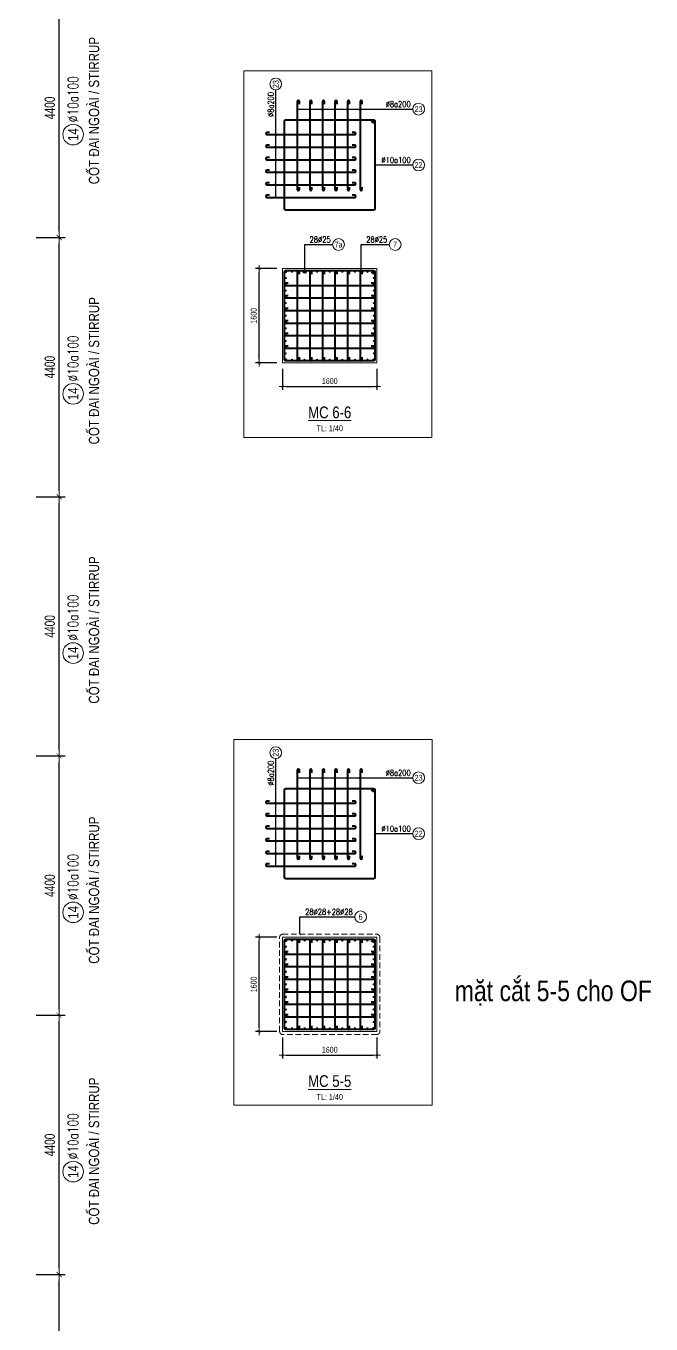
# Model space of a CAD drawing. Header units: millimetres. Extents: x 61878 to 380960, y -19809 to 191918.
# Drawn here: x 176913 to 187520, y 40591 to 62621 of the extents above; entities that cross this region are included whole.
import ezdxf
from ezdxf.enums import TextEntityAlignment as Align

# ---------------------------------------------------------------- set-up
doc = ezdxf.new("R2010")
doc.units = ezdxf.units.MM
doc.linetypes.add('HIDDEN2', pattern=[4.7625, 3.175, -1.5875])
doc.layers.get('0').update_dxf_attribs({"lineweight": 20})
doc.layers.get('Defpoints').update_dxf_attribs({"color": 151, "lineweight": 9})
for name, color, linetype, lineweight in [('NDC_S_CONTINUOUS', 3, 'Continuous', 20), ('NDC_S_DIM', 1, 'Continuous', 15), ('NDC_S_HIDDEN', 8, 'HIDDEN2', 13), ('NDC_S_REBAR', 4, 'Continuous', 35), ('NDC_S_STIRRUP', 4, 'Continuous', 40), ('NDC_S_THIN LINE', 8, 'Continuous', 9), ('NDC_S_VN TEXT', 7, 'Continuous', 20)]:
    doc.layers.add(name, color=color, linetype=linetype, lineweight=lineweight)
doc.styles.add('ARIAL', font='arial.ttf', dxfattribs={"width": 0.8})
doc.styles.add('NDC_DIM', font='', dxfattribs={"width": 0.75})
doc.styles.add('NDC_EN TXT', font='romans.shx', dxfattribs={"width": 0.8})
doc.styles.add('NDC_VIE TXT', font='arial.ttf', dxfattribs={"width": 0.8})
doc.styles.get('NDC_DIM').set_extended_font_data('Dotum')
doc.dimstyles.new('NDC_dim_40', dxfattribs={"dimscale": 40, "dimtxt": 2.5, "dimasz": 1.5, "dimexe": 1.5, "dimexo": 2.5, "dimgap": 1, "dimtad": 1, "dimdec": 0, "dimzin": 0, "dimdsep": 46, "dimtxsty": 'NDC_DIM', "dimblk": 'DIMMARK', "dimcen": 0.09, "dimdle": 1.2, "dimclrd": 1, "dimclre": 1, "dimclrt": 3, "dimadec": 0, "dimazin": 0, "dimtfac": 1, "dimtdec": 0, "dimtix": 1, "dimtofl": 0, "dimtmove": 0, "dimatfit": 3, "dimfxl": 8, "dimfxlon": 1, "dimtolj": 1, "dimtzin": 0, "dimarcsym": 0})
doc.dimstyles.new('NDC_dim_70', dxfattribs={"dimscale": 70, "dimtxt": 2.5, "dimasz": 1.5, "dimexe": 1.5, "dimexo": 2.5, "dimgap": 1, "dimtad": 1, "dimdec": 0, "dimzin": 0, "dimdsep": 46, "dimtxsty": 'NDC_DIM', "dimblk": 'DIMMARK', "dimcen": 0.09, "dimdle": 1.2, "dimclrd": 1, "dimclre": 1, "dimclrt": 3, "dimadec": 0, "dimazin": 0, "dimtfac": 1, "dimtdec": 0, "dimtix": 1, "dimtofl": 0, "dimtmove": 0, "dimatfit": 3, "dimfxl": 8, "dimfxlon": 1, "dimtolj": 1, "dimtzin": 0, "dimarcsym": 0})

# ---------------------------------------------------------------- blocks, each defined once
blk = doc.blocks.new('DIMMARK')
at = {"layer": 'NDC_S_DIM', "color": 1}
blk.add_line((-1.5, 0), (1, 0), dxfattribs=at)
at = {"layer": 'NDC_S_DIM', "color": 2, "const_width": 0.1}
blk.add_lwpolyline([(-0.42, -0.42), (0.42, 0.42)], dxfattribs=at)
blk = doc.blocks.new('*D387')
at = {"layer": 'Defpoints', "color": 0, "ltscale": 70, "transparency": 16777216}
for p in [(176913, 41431), (177476, 41431), (176913, 37031)]:
    blk.add_point(p, dxfattribs=at)
at = {"layer": 'NDC_S_DIM', "color": 1, "lineweight": -2, "ltscale": 70, "transparency": 16777216}
for p, q in [((177088, 41431), (177581, 41431)), ((177476, 37136), (177476, 41326)), ((177088, 37031), (177581, 37031))]:
    blk.add_line(p, q, dxfattribs=at)
at = {"layer": 'NDC_S_DIM', "color": 1, "lineweight": -2, "ltscale": 70, "transparency": 16777216, "xscale": 105, "yscale": 105, "zscale": 105}
for p, rotation in [((177476, 41431), 90), ((177476, 37031), 270)]:
    blk.add_blockref('DIMMARK', p, dxfattribs=dict(at, rotation=rotation))
at = {"layer": 'NDC_S_DIM', "color": 3, "ltscale": 70, "transparency": 16777216, "insert": (177318, 39231), "char_height": 175, "attachment_point": 5, "rotation": 90, "style": 'NDC_DIM'}
blk.add_mtext('\\A1;4400', dxfattribs=at)
blk = doc.blocks.new('*D388')
at = {"layer": 'Defpoints', "color": 0, "ltscale": 70, "transparency": 16777216}
for p in [(176913, 45831), (177476, 45831), (176913, 41431)]:
    blk.add_point(p, dxfattribs=at)
at = {"layer": 'NDC_S_DIM', "color": 1, "lineweight": -2, "ltscale": 70, "transparency": 16777216}
for p, q in [((177088, 45831), (177581, 45831)), ((177476, 41536), (177476, 45726)), ((177088, 41431), (177581, 41431))]:
    blk.add_line(p, q, dxfattribs=at)
at = {"layer": 'NDC_S_DIM', "color": 1, "lineweight": -2, "ltscale": 70, "transparency": 16777216, "xscale": 105, "yscale": 105, "zscale": 105}
for p, rotation in [((177476, 45831), 90), ((177476, 41431), 270)]:
    blk.add_blockref('DIMMARK', p, dxfattribs=dict(at, rotation=rotation))
at = {"layer": 'NDC_S_DIM', "color": 3, "ltscale": 70, "transparency": 16777216, "insert": (177318, 43631), "char_height": 175, "attachment_point": 5, "rotation": 90, "style": 'NDC_DIM'}
blk.add_mtext('\\A1;4400', dxfattribs=at)
blk = doc.blocks.new('*D389')
at = {"layer": 'Defpoints', "color": 0, "ltscale": 70, "transparency": 16777216}
for p in [(176913, 50231), (177476, 50231), (176913, 45831)]:
    blk.add_point(p, dxfattribs=at)
at = {"layer": 'NDC_S_DIM', "color": 1, "lineweight": -2, "ltscale": 70, "transparency": 16777216}
for p, q in [((177088, 50231), (177581, 50231)), ((177476, 45936), (177476, 50126)), ((177088, 45831), (177581, 45831))]:
    blk.add_line(p, q, dxfattribs=at)
at = {"layer": 'NDC_S_DIM', "color": 1, "lineweight": -2, "ltscale": 70, "transparency": 16777216, "xscale": 105, "yscale": 105, "zscale": 105}
for p, rotation in [((177476, 50231), 90), ((177476, 45831), 270)]:
    blk.add_blockref('DIMMARK', p, dxfattribs=dict(at, rotation=rotation))
at = {"layer": 'NDC_S_DIM', "color": 3, "ltscale": 70, "transparency": 16777216, "insert": (177318, 48031), "char_height": 175, "attachment_point": 5, "rotation": 90, "style": 'NDC_DIM'}
blk.add_mtext('\\A1;4400', dxfattribs=at)
blk = doc.blocks.new('*D390')
at = {"layer": 'Defpoints', "color": 0, "ltscale": 70, "transparency": 16777216}
for p in [(176913, 54631), (177476, 54631), (176913, 50231)]:
    blk.add_point(p, dxfattribs=at)
at = {"layer": 'NDC_S_DIM', "color": 1, "lineweight": -2, "ltscale": 70, "transparency": 16777216}
for p, q in [((177088, 54631), (177581, 54631)), ((177476, 50336), (177476, 54526)), ((177088, 50231), (177581, 50231))]:
    blk.add_line(p, q, dxfattribs=at)
at = {"layer": 'NDC_S_DIM', "color": 1, "lineweight": -2, "ltscale": 70, "transparency": 16777216, "xscale": 105, "yscale": 105, "zscale": 105}
for p, rotation in [((177476, 54631), 90), ((177476, 50231), 270)]:
    blk.add_blockref('DIMMARK', p, dxfattribs=dict(at, rotation=rotation))
at = {"layer": 'NDC_S_DIM', "color": 3, "ltscale": 70, "transparency": 16777216, "insert": (177318, 52431), "char_height": 175, "attachment_point": 5, "rotation": 90, "style": 'NDC_DIM'}
blk.add_mtext('\\A1;4400', dxfattribs=at)
blk = doc.blocks.new('*D391')
at = {"layer": 'Defpoints', "color": 0, "ltscale": 70, "transparency": 16777216}
for p in [(176913, 59031), (177476, 59031), (176913, 54631)]:
    blk.add_point(p, dxfattribs=at)
at = {"layer": 'NDC_S_DIM', "color": 1, "lineweight": -2, "ltscale": 70, "transparency": 16777216}
for p, q in [((177088, 59031), (177581, 59031)), ((177476, 54736), (177476, 58926)), ((177088, 54631), (177581, 54631))]:
    blk.add_line(p, q, dxfattribs=at)
at = {"layer": 'NDC_S_DIM', "color": 1, "lineweight": -2, "ltscale": 70, "transparency": 16777216, "xscale": 105, "yscale": 105, "zscale": 105}
for p, rotation in [((177476, 59031), 90), ((177476, 54631), 270)]:
    blk.add_blockref('DIMMARK', p, dxfattribs=dict(at, rotation=rotation))
at = {"layer": 'NDC_S_DIM', "color": 3, "ltscale": 70, "transparency": 16777216, "insert": (177318, 56831), "char_height": 175, "attachment_point": 5, "rotation": 90, "style": 'NDC_DIM'}
blk.add_mtext('\\A1;4400', dxfattribs=at)
blk = doc.blocks.new('*D392')
at = {"layer": 'Defpoints', "color": 0, "ltscale": 70, "transparency": 16777216}
for p in [(176913, 63431), (177476, 63431), (176913, 59031)]:
    blk.add_point(p, dxfattribs=at)
at = {"layer": 'NDC_S_DIM', "color": 1, "lineweight": -2, "ltscale": 70, "transparency": 16777216}
for p, q in [((177088, 63431), (177581, 63431)), ((177476, 59136), (177476, 63326)), ((177088, 59031), (177581, 59031))]:
    blk.add_line(p, q, dxfattribs=at)
at = {"layer": 'NDC_S_DIM', "color": 1, "lineweight": -2, "ltscale": 70, "transparency": 16777216, "xscale": 105, "yscale": 105, "zscale": 105}
for p, rotation in [((177476, 63431), 90), ((177476, 59031), 270)]:
    blk.add_blockref('DIMMARK', p, dxfattribs=dict(at, rotation=rotation))
at = {"layer": 'NDC_S_DIM', "color": 3, "ltscale": 70, "transparency": 16777216, "insert": (177318, 61231), "char_height": 175, "attachment_point": 5, "rotation": 90, "style": 'NDC_DIM'}
blk.add_mtext('\\A1;4400', dxfattribs=at)
blk = doc.blocks.new('*U236')
blk.add_circle((-2.5, 0), 2.5)
at = {"layer": 'NDC_S_VN TEXT', "color": 7, "style": 'ARIAL', "width": 0.8}
blk.add_attdef('SH2', text='', height=2.5, dxfattribs=at).set_placement((-2.5, 0), align=Align.MIDDLE)
at = {"layer": 'NDC_S_VN TEXT', "color": 3, "style": 'NDC_EN TXT', "width": 0.75}
blk.add_attdef('DKKC1', (0.5, -1.25), '', height=2.5, dxfattribs=at)
blk = doc.blocks.new('kata_block_TD')
at = {"color": 6, "linetype": 'ByBlock', "lineweight": -2, "style": 'ARIAL', "width": 0.8}
blk.add_attdef('SECTDET2', text='', height=5, dxfattribs=at).set_placement((0, 7.97), align=Align.CENTER)
at = {"color": 0, "linetype": 'ByBlock', "lineweight": -2, "style": 'ARIAL', "width": 0.8}
blk.add_attdef('SECTDET1', text='', height=5, dxfattribs=at).set_placement((0, 1.47), align=Align.CENTER)
at = {"color": 3, "lineweight": 25, "style": 'ARIAL', "width": 0.8}
blk.add_attdef('SSCALE', text='', height=2.5, dxfattribs=at).set_placement((0, -4), align=Align.CENTER)
blk = doc.blocks.new('*D492')
at = {"layer": 'Defpoints', "color": 0, "ltscale": 70, "transparency": 16777216}
for p in [(181268, 45555), (182868, 45555), (182868, 45155)]:
    blk.add_point(p, dxfattribs=at)
at = {"layer": 'NDC_S_DIM', "color": 1, "lineweight": -2, "ltscale": 70, "transparency": 16777216}
for p, q in [((181268, 45455), (181268, 45095)), ((182868, 45455), (182868, 45095)), ((181328, 45155), (182808, 45155))]:
    blk.add_line(p, q, dxfattribs=at)
at = {"layer": 'NDC_S_DIM', "color": 1, "lineweight": -2, "ltscale": 70, "transparency": 16777216, "xscale": 60, "yscale": 60, "zscale": 60, "rotation": 180}
blk.add_blockref('DIMMARK', (181268, 45155), dxfattribs=at)
at = {"layer": 'NDC_S_DIM', "color": 1, "lineweight": -2, "ltscale": 70, "transparency": 16777216, "xscale": 60, "yscale": 60, "zscale": 60}
blk.add_blockref('DIMMARK', (182868, 45155), dxfattribs=at)
at = {"layer": 'NDC_S_DIM', "color": 3, "ltscale": 70, "transparency": 16777216, "insert": (182068, 45245), "char_height": 100, "attachment_point": 5, "style": 'NDC_DIM'}
blk.add_mtext('\\A1;1600', dxfattribs=at)
blk = doc.blocks.new('*D493')
at = {"layer": 'Defpoints', "color": 0, "ltscale": 70, "transparency": 16777216}
for p in [(180868, 47155), (181268, 47155), (181268, 45555)]:
    blk.add_point(p, dxfattribs=at)
at = {"layer": 'NDC_S_DIM', "color": 1, "lineweight": -2, "ltscale": 70, "transparency": 16777216}
for p, q in [((181168, 47155), (180808, 47155)), ((180868, 45615), (180868, 47095)), ((181168, 45555), (180808, 45555))]:
    blk.add_line(p, q, dxfattribs=at)
at = {"layer": 'NDC_S_DIM', "color": 1, "lineweight": -2, "ltscale": 70, "transparency": 16777216, "xscale": 60, "yscale": 60, "zscale": 60}
for p, rotation in [((180868, 47155), 90), ((180868, 45555), 270)]:
    blk.add_blockref('DIMMARK', p, dxfattribs=dict(at, rotation=rotation))
at = {"layer": 'NDC_S_DIM', "color": 3, "ltscale": 70, "transparency": 16777216, "insert": (180778, 46355), "char_height": 100, "attachment_point": 5, "rotation": 90, "style": 'NDC_DIM'}
blk.add_mtext('\\A1;1600', dxfattribs=at)
blk = doc.blocks.new('kata_block_THEP')
at = {"layer": 'NDC_S_REBAR', "color": 0}
for p, q in [((-0.5, 0), (0.5, 0)), ((-0.35, 0.35), (0.35, -0.35)), ((0.35, 0.35), (-0.35, -0.35)), ((0, 0.5), (0, -0.5))]:
    blk.add_line(p, q, dxfattribs=at)
at = {"layer": 'NDC_S_REBAR', "color": 0, "const_width": 0.0833}
blk.add_lwpolyline([(-0.5, 0, 1), (0.5, 0, 1), (-0.5, 0, 1)], format="xyb", dxfattribs=at)
blk = doc.blocks.new('cham')
at = {"layer": 'NDC_S_REBAR'}
h = blk.add_hatch(color=253, dxfattribs=at)
h.dxf.hatch_style = 1
h.paths.add_polyline_path([(-28, 0, 1), (28, 0, 1)])
at = {"layer": 'NDC_S_REBAR', "color": 253}
blk.add_circle((0, 0), 28, dxfattribs=at)
blk = doc.blocks.new('*U490')
at = {"layer": 'NDC_S_DIM', "xscale": 0.5, "yscale": 0.5, "zscale": 0.5}
blk.add_blockref('cham', (0, 0), dxfattribs=at)
blk = doc.blocks.new('*U491')
at = {"layer": 'NDC_S_DIM', "color": 0, "linetype": 'ByBlock', "lineweight": -2, "transparency": 16777216}
for p in [(0, 0), (213.2, 0), (426.4, 0), (639.6, 0), (852.8, 0), (1066, 0), (1279.2, 0), (1492.4, 0)]:
    blk.add_blockref('*U490', p, dxfattribs=at)
blk = doc.blocks.new('*U484')
at = {"layer": 'NDC_S_DIM', "xscale": 0.5, "yscale": 0.5, "zscale": 0.5}
blk.add_blockref('cham', (0, 0), dxfattribs=at)
blk = doc.blocks.new('*U485')
at = {"layer": 'NDC_S_DIM', "color": 0, "linetype": 'ByBlock', "lineweight": -2, "transparency": 16777216}
for p in [(0, 0), (213.2, 0), (426.4, 0), (639.6, 0), (852.8, 0), (1066, 0), (1279.2, 0), (1492.4, 0)]:
    blk.add_blockref('*U484', p, dxfattribs=at)
blk = doc.blocks.new('*U486')
at = {"layer": 'NDC_S_DIM', "xscale": 0.5, "yscale": 0.5, "zscale": 0.5}
blk.add_blockref('cham', (0, 0), dxfattribs=at)
blk = doc.blocks.new('*U487')
at = {"layer": 'NDC_S_DIM', "color": 0, "linetype": 'ByBlock', "lineweight": -2, "transparency": 16777216}
for p in [(0, 0), (213.2, 0), (426.4, 0), (639.6, 0), (852.8, 0), (1066, 0)]:
    blk.add_blockref('*U486', p, dxfattribs=at)
blk = doc.blocks.new('*U488')
at = {"layer": 'NDC_S_DIM', "xscale": 0.5, "yscale": 0.5, "zscale": 0.5}
blk.add_blockref('cham', (0, 0), dxfattribs=at)
blk = doc.blocks.new('*U489')
at = {"layer": 'NDC_S_DIM', "color": 0, "linetype": 'ByBlock', "lineweight": -2, "transparency": 16777216}
for p in [(0, 0), (213.2, 0), (426.4, 0), (639.6, 0), (852.8, 0), (1066, 0)]:
    blk.add_blockref('*U488', p, dxfattribs=at)
blk = doc.blocks.new('*U11')
blk.add_circle((2.5, 0), 2.5)
at = {"layer": 'NDC_S_VN TEXT', "color": 3, "style": 'NDC_EN TXT', "width": 0.75}
blk.add_attdef('DK2', text='', height=2.5, dxfattribs=at).set_placement((-0.85, 0.85), align=Align.RIGHT)
at = {"layer": 'NDC_S_VN TEXT', "color": 7, "style": 'ARIAL', "width": 0.8}
blk.add_attdef('SH3', text='', height=2.5, dxfattribs=at).set_placement((2.5, 0), align=Align.MIDDLE)
blk = doc.blocks.new('*D494')
at = {"layer": 'Defpoints', "color": 0, "ltscale": 40, "transparency": 16777216}
for p in [(181268, 56903), (182868, 56903), (182868, 56503)]:
    blk.add_point(p, dxfattribs=at)
at = {"layer": 'NDC_S_DIM', "color": 1, "lineweight": -2, "ltscale": 40, "transparency": 16777216}
for p, q in [((181268, 56803), (181268, 56443)), ((182868, 56803), (182868, 56443)), ((181328, 56503), (182808, 56503))]:
    blk.add_line(p, q, dxfattribs=at)
at = {"layer": 'NDC_S_DIM', "color": 1, "lineweight": -2, "ltscale": 40, "transparency": 16777216, "xscale": 60, "yscale": 60, "zscale": 60, "rotation": 180}
blk.add_blockref('DIMMARK', (181268, 56503), dxfattribs=at)
at = {"layer": 'NDC_S_DIM', "color": 1, "lineweight": -2, "ltscale": 40, "transparency": 16777216, "xscale": 60, "yscale": 60, "zscale": 60}
blk.add_blockref('DIMMARK', (182868, 56503), dxfattribs=at)
at = {"layer": 'NDC_S_DIM', "color": 3, "ltscale": 40, "transparency": 16777216, "insert": (182068, 56593), "char_height": 100, "attachment_point": 5, "style": 'NDC_DIM'}
blk.add_mtext('\\A1;1600', dxfattribs=at)
blk = doc.blocks.new('*D495')
at = {"layer": 'Defpoints', "color": 0, "ltscale": 40, "transparency": 16777216}
for p in [(180868, 58503), (181268, 58503), (181268, 56903)]:
    blk.add_point(p, dxfattribs=at)
at = {"layer": 'NDC_S_DIM', "color": 1, "lineweight": -2, "ltscale": 40, "transparency": 16777216}
for p, q in [((181168, 58503), (180808, 58503)), ((180868, 56963), (180868, 58443)), ((181168, 56903), (180808, 56903))]:
    blk.add_line(p, q, dxfattribs=at)
at = {"layer": 'NDC_S_DIM', "color": 1, "lineweight": -2, "ltscale": 40, "transparency": 16777216, "xscale": 60, "yscale": 60, "zscale": 60}
for p, rotation in [((180868, 58503), 90), ((180868, 56903), 270)]:
    blk.add_blockref('DIMMARK', p, dxfattribs=dict(at, rotation=rotation))
at = {"layer": 'NDC_S_DIM', "color": 3, "ltscale": 40, "transparency": 16777216, "insert": (180778, 57703), "char_height": 100, "attachment_point": 5, "rotation": 90, "style": 'NDC_DIM'}
blk.add_mtext('\\A1;1600', dxfattribs=at)
blk = doc.blocks.new('*U499')
at = {"layer": 'NDC_S_DIM', "xscale": 0.4464285714285715, "yscale": 0.4464285714285715, "zscale": 0.4464285714285715}
blk.add_blockref('cham', (0, 0), dxfattribs=at)
blk = doc.blocks.new('*U498')
at = {"layer": 'NDC_S_DIM', "color": 0, "linetype": 'ByBlock', "lineweight": -2, "transparency": 16777216}
blk.add_blockref('*U499', (0, 0), dxfattribs=at)
blk = doc.blocks.new('*U496')
at = {"layer": 'NDC_S_DIM'}
blk.add_blockref('*U498', (0, 0), dxfattribs=at)
blk = doc.blocks.new('*U497')
at = {"layer": 'NDC_S_HIDDEN', "color": 0, "linetype": 'ByBlock', "lineweight": -2, "transparency": 16777216}
for p in [(0, 0), (213.6, 0), (427.2, 0), (640.8, 0), (854.4, 0), (1068, 0), (1281.6, 0), (1495.2, 0)]:
    blk.add_blockref('*U496', p, dxfattribs=at)
blk = doc.blocks.new('*U503')
at = {"layer": 'NDC_S_DIM', "xscale": 0.4464285714285715, "yscale": 0.4464285714285715, "zscale": 0.4464285714285715}
blk.add_blockref('cham', (0, 0), dxfattribs=at)
blk = doc.blocks.new('*U502')
at = {"layer": 'NDC_S_DIM', "color": 0, "linetype": 'ByBlock', "lineweight": -2, "transparency": 16777216}
blk.add_blockref('*U503', (0, 0), dxfattribs=at)
blk = doc.blocks.new('*U500')
at = {"layer": 'NDC_S_DIM'}
blk.add_blockref('*U502', (0, 0), dxfattribs=at)
blk = doc.blocks.new('*U501')
at = {"layer": 'NDC_S_HIDDEN', "color": 0, "linetype": 'ByBlock', "lineweight": -2, "transparency": 16777216}
for p in [(0, 0), (213.6, 0), (427.2, 0), (640.8, 0), (854.4, 0), (1068, 0), (1281.6, 0), (1495.2, 0)]:
    blk.add_blockref('*U500', p, dxfattribs=at)
blk = doc.blocks.new('*U507')
at = {"layer": 'NDC_S_DIM', "xscale": 0.4464285714285715, "yscale": 0.4464285714285715, "zscale": 0.4464285714285715}
blk.add_blockref('cham', (0, 0), dxfattribs=at)
blk = doc.blocks.new('*U506')
at = {"layer": 'NDC_S_DIM', "color": 0, "linetype": 'ByBlock', "lineweight": -2, "transparency": 16777216}
blk.add_blockref('*U507', (0, 0), dxfattribs=at)
blk = doc.blocks.new('*U504')
at = {"layer": 'NDC_S_DIM'}
blk.add_blockref('*U506', (0, 0), dxfattribs=at)
blk = doc.blocks.new('*U505')
at = {"layer": 'NDC_S_HIDDEN', "color": 0, "linetype": 'ByBlock', "lineweight": -2, "transparency": 16777216}
for p in [(0, 0), (213.6, 0), (427.2, 0), (640.8, 0), (854.4, 0), (1068, 0)]:
    blk.add_blockref('*U504', p, dxfattribs=at)
blk = doc.blocks.new('*U511')
at = {"layer": 'NDC_S_DIM', "xscale": 0.4464285714285715, "yscale": 0.4464285714285715, "zscale": 0.4464285714285715}
blk.add_blockref('cham', (0, 0), dxfattribs=at)
blk = doc.blocks.new('*U510')
at = {"layer": 'NDC_S_DIM', "color": 0, "linetype": 'ByBlock', "lineweight": -2, "transparency": 16777216}
blk.add_blockref('*U511', (0, 0), dxfattribs=at)
blk = doc.blocks.new('*U508')
at = {"layer": 'NDC_S_DIM'}
blk.add_blockref('*U510', (0, 0), dxfattribs=at)
blk = doc.blocks.new('*U509')
at = {"layer": 'NDC_S_HIDDEN', "color": 0, "linetype": 'ByBlock', "lineweight": -2, "transparency": 16777216}
for p in [(0, 0), (213.6, 0), (427.2, 0), (640.8, 0), (854.4, 0), (1068, 0)]:
    blk.add_blockref('*U508', p, dxfattribs=at)

msp = doc.modelspace()

# ---------------------------------------------------------------- linework, layer by layer
at = {"layer": 'Defpoints', "ltscale": 40}
for points in [[(180607.7, 61859), (183798.1, 61859), (183798.1, 55633.9), (180607.7, 55633.9)], [(180437.7, 50508.7), (183803.3, 50508.7), (183803.3, 44306.4), (180437.7, 44306.4)]]:
    msp.add_lwpolyline(points, close=True, dxfattribs=at)
at = {"layer": 'NDC_S_CONTINUOUS', "ltscale": 40}
msp.add_lwpolyline([(181267.8, 56903.3), (182867.8, 56903.3), (182867.8, 58503.3), (181267.8, 58503.3), (181267.8, 56903.3)], dxfattribs=at)
at = {"layer": 'NDC_S_CONTINUOUS', "ltscale": 70}
msp.add_lwpolyline([(181267.8, 45555), (182867.8, 45555), (182867.8, 47155), (181267.8, 47155), (181267.8, 45555)], dxfattribs=at)
at = {"layer": 'NDC_S_HIDDEN', "ltscale": 30}
msp.add_lwpolyline([(181217.8, 45555), (181217.8, 47155, -0.4142136), (181267.8, 47205), (182867.8, 47205, -0.4142136), (182917.8, 47155), (182917.8, 45555, -0.4142136), (182867.8, 45505), (181267.8, 45505, -0.4142136), (181217.8, 45555)], format="xyb", dxfattribs=at)
at = {"layer": 'NDC_S_STIRRUP', "ltscale": 70}
for points in [[(181552.9, 61295.4), (181552.9, 61337.4, 1), (181516.9, 61337.4), (181516.9, 59845.4, 1), (181552.9, 59845.4), (181552.9, 59887.4)], [(181766.1, 61295.4), (181766.1, 61337.4, 1), (181730.1, 61337.4), (181730.1, 59845.4, 1), (181766.1, 59845.4), (181766.1, 59887.4)], [(181979.2, 61295.4), (181979.2, 61337.4, 1), (181943.2, 61337.4), (181943.2, 59845.4, 1), (181979.2, 59845.4), (181979.2, 59887.4)], [(182192.4, 61295.4), (182192.4, 61337.4, 1), (182156.4, 61337.4), (182156.4, 59845.4, 1), (182192.4, 59845.4), (182192.4, 59887.4)], [(182405.5, 61295.4), (182405.5, 61337.4, 1), (182369.5, 61337.4), (182369.5, 59845.4, 1), (182405.5, 59845.4), (182405.5, 59887.4)], [(182618.6, 61295.4), (182618.6, 61337.4, 1), (182582.6, 61337.4), (182582.6, 59845.4, 1), (182618.6, 59845.4), (182618.6, 59887.4)], [(182773.8, 60986.3), (182813.8, 61026.3, -0.4142136), (182832.8, 61007.3), (182832.8, 59515.3, -0.4142136), (182813.8, 59496.3), (181321.8, 59496.3, -0.4142136), (181302.8, 59515.3), (181302.8, 61007.3, -0.4142136), (181321.8, 61026.3), (182813.8, 61026.3, -0.4142136), (182832.8, 61007.3), (182792.8, 60967.3)], [(181043, 60812.2), (181001, 60812.2, 1), (181001, 60776.2), (182493, 60776.2, 1), (182493, 60812.2), (182451, 60812.2)], [(181043, 60599), (181001, 60599, 1), (181001, 60563), (182493, 60563, 1), (182493, 60599), (182451, 60599)], [(181043, 60385.9), (181001, 60385.9, 1), (181001, 60349.9), (182493, 60349.9, 1), (182493, 60385.9), (182451, 60385.9)], [(181043, 60172.8), (181001, 60172.8, 1), (181001, 60136.8), (182493, 60136.8, 1), (182493, 60172.8), (182451, 60172.8)], [(181043, 59959.7), (181001, 59959.7, 1), (181001, 59923.7), (182493, 59923.7, 1), (182493, 59959.7), (182451, 59959.7)], [(181043, 59746.5), (181001, 59746.5, 1), (181001, 59710.5), (182493, 59710.5, 1), (182493, 59746.5), (182451, 59746.5)], [(181552.9, 58407.3), (181552.9, 58449.3, 1), (181516.9, 58449.3), (181516.9, 56957.3, 1), (181552.9, 56957.3), (181552.9, 56999.3)], [(181766.1, 58407.3), (181766.1, 58449.3, 1), (181730.1, 58449.3), (181730.1, 56957.3, 1), (181766.1, 56957.3), (181766.1, 56999.3)], [(181979.2, 58407.3), (181979.2, 58449.3, 1), (181943.2, 58449.3), (181943.2, 56957.3, 1), (181979.2, 56957.3), (181979.2, 56999.3)], [(182192.4, 58407.3), (182192.4, 58449.3, 1), (182156.4, 58449.3), (182156.4, 56957.3, 1), (182192.4, 56957.3), (182192.4, 56999.3)], [(182405.5, 58407.3), (182405.5, 58449.3, 1), (182369.5, 58449.3), (182369.5, 56957.3, 1), (182405.5, 56957.3), (182405.5, 56999.3)], [(182618.6, 58407.3), (182618.6, 58449.3, 1), (182582.6, 58449.3), (182582.6, 56957.3, 1), (182618.6, 56957.3), (182618.6, 56999.3)], [(181363.8, 58254.2), (181321.8, 58254.2, 1), (181321.8, 58218.2), (182813.8, 58218.2, 1), (182813.8, 58254.2), (182771.8, 58254.2)], [(181363.8, 58041.1), (181321.8, 58041.1, 1), (181321.8, 58005.1), (182813.8, 58005.1, 1), (182813.8, 58041.1), (182771.8, 58041.1)], [(181363.8, 57827.9), (181321.8, 57827.9, 1), (181321.8, 57791.9), (182813.8, 57791.9, 1), (182813.8, 57827.9), (182771.8, 57827.9)], [(181363.8, 57614.8), (181321.8, 57614.8, 1), (181321.8, 57578.8), (182813.8, 57578.8, 1), (182813.8, 57614.8), (182771.8, 57614.8)], [(181363.8, 57401.7), (181321.8, 57401.7, 1), (181321.8, 57365.7), (182813.8, 57365.7, 1), (182813.8, 57401.7), (182771.8, 57401.7)], [(181363.8, 57188.5), (181321.8, 57188.5, 1), (181321.8, 57152.5), (182813.8, 57152.5, 1), (182813.8, 57188.5), (182771.8, 57188.5)], [(181552.9, 49947.1), (181552.9, 49989.1, 1), (181516.9, 49989.1), (181516.9, 48497.1, 1), (181552.9, 48497.1), (181552.9, 48539.1)], [(181766.1, 49947.1), (181766.1, 49989.1, 1), (181730.1, 49989.1), (181730.1, 48497.1, 1), (181766.1, 48497.1), (181766.1, 48539.1)], [(181979.2, 49947.1), (181979.2, 49989.1, 1), (181943.2, 49989.1), (181943.2, 48497.1, 1), (181979.2, 48497.1), (181979.2, 48539.1)], [(182192.4, 49947.1), (182192.4, 49989.1, 1), (182156.4, 49989.1), (182156.4, 48497.1, 1), (182192.4, 48497.1), (182192.4, 48539.1)], [(182405.5, 49947.1), (182405.5, 49989.1, 1), (182369.5, 49989.1), (182369.5, 48497.1, 1), (182405.5, 48497.1), (182405.5, 48539.1)], [(182618.6, 49947.1), (182618.6, 49989.1, 1), (182582.6, 49989.1), (182582.6, 48497.1, 1), (182618.6, 48497.1), (182618.6, 48539.1)], [(182773.8, 49638), (182813.8, 49678, -0.4142136), (182832.8, 49659), (182832.8, 48167, -0.4142136), (182813.8, 48148), (181321.8, 48148, -0.4142136), (181302.8, 48167), (181302.8, 49659, -0.4142136), (181321.8, 49678), (182813.8, 49678, -0.4142136), (182832.8, 49659), (182792.8, 49619)], [(181043, 49463.8), (181001, 49463.8, 1), (181001, 49427.8), (182493, 49427.8, 1), (182493, 49463.8), (182451, 49463.8)], [(181043, 49250.7), (181001, 49250.7, 1), (181001, 49214.7), (182493, 49214.7, 1), (182493, 49250.7), (182451, 49250.7)], [(181043, 49037.6), (181001, 49037.6, 1), (181001, 49001.6), (182493, 49001.6, 1), (182493, 49037.6), (182451, 49037.6)], [(181043, 48824.4), (181001, 48824.4, 1), (181001, 48788.4), (182493, 48788.4, 1), (182493, 48824.4), (182451, 48824.4)], [(181043, 48611.3), (181001, 48611.3, 1), (181001, 48575.3), (182493, 48575.3, 1), (182493, 48611.3), (182451, 48611.3)], [(181043, 48398.1), (181001, 48398.1, 1), (181001, 48362.1), (182493, 48362.1, 1), (182493, 48398.1), (182451, 48398.1)], [(182773.8, 47080), (182813.8, 47120, -0.4142136), (182832.8, 47101), (182832.8, 45609, -0.4142136), (182813.8, 45590), (181321.8, 45590, -0.4142136), (181302.8, 45609), (181302.8, 47101, -0.4142136), (181321.8, 47120), (182813.8, 47120, -0.4142136), (182832.8, 47101), (182792.8, 47061)], [(181552.9, 47059), (181552.9, 47101, 1), (181516.9, 47101), (181516.9, 45609, 1), (181552.9, 45609), (181552.9, 45651)], [(181766.1, 47059), (181766.1, 47101, 1), (181730.1, 47101), (181730.1, 45609, 1), (181766.1, 45609), (181766.1, 45651)], [(181979.2, 47059), (181979.2, 47101, 1), (181943.2, 47101), (181943.2, 45609, 1), (181979.2, 45609), (181979.2, 45651)], [(182192.4, 47059), (182192.4, 47101, 1), (182156.4, 47101), (182156.4, 45609, 1), (182192.4, 45609), (182192.4, 45651)], [(182405.5, 47059), (182405.5, 47101, 1), (182369.5, 47101), (182369.5, 45609, 1), (182405.5, 45609), (182405.5, 45651)], [(182618.6, 47059), (182618.6, 47101, 1), (182582.6, 47101), (182582.6, 45609, 1), (182618.6, 45609), (182618.6, 45651)], [(181363.8, 46905.9), (181321.8, 46905.9, 1), (181321.8, 46869.9), (182813.8, 46869.9, 1), (182813.8, 46905.9), (182771.8, 46905.9)], [(181363.8, 46692.7), (181321.8, 46692.7, 1), (181321.8, 46656.7), (182813.8, 46656.7, 1), (182813.8, 46692.7), (182771.8, 46692.7)], [(181363.8, 46479.6), (181321.8, 46479.6, 1), (181321.8, 46443.6), (182813.8, 46443.6, 1), (182813.8, 46479.6), (182771.8, 46479.6)], [(181363.8, 46266.4), (181321.8, 46266.4, 1), (181321.8, 46230.4), (182813.8, 46230.4, 1), (182813.8, 46266.4), (182771.8, 46266.4)], [(181363.8, 46053.4), (181321.8, 46053.4, 1), (181321.8, 46017.4), (182813.8, 46017.4, 1), (182813.8, 46053.4), (182771.8, 46053.4)], [(181363.8, 45840.2), (181321.8, 45840.2, 1), (181321.8, 45804.2), (182813.8, 45804.2, 1), (182813.8, 45840.2), (182771.8, 45840.2)]]:
    msp.add_lwpolyline(points, format="xyb", dxfattribs=at)
at = {"layer": 'NDC_S_STIRRUP', "ltscale": 40}
msp.add_lwpolyline([(182775.3, 58428.3), (182815.3, 58468.3, -0.4142136), (182832.8, 58450.8), (182832.8, 56955.8, -0.4142136), (182815.3, 56938.3), (181320.3, 56938.3, -0.4142136), (181302.8, 56955.8), (181302.8, 58450.8, -0.4142136), (181320.3, 58468.3), (182815.3, 58468.3, -0.4142136), (182832.8, 58450.8), (182792.8, 58410.8)], format="xyb", dxfattribs=at)

# ---------------------------------------------------------------- block references
at = {"layer": 'NDC_S_DIM'}
for name, p in [('*U491', (181321.8, 47101)), ('*U485', (181321.8, 45609))]:
    msp.add_blockref(name, p, dxfattribs=at)
at = {"layer": 'NDC_S_DIM', "rotation": 90}
for name, p in [('*U487', (181321.8, 45822.2)), ('*U489', (182813.8, 45822.2))]:
    msp.add_blockref(name, p, dxfattribs=at)
at = {"layer": 'NDC_S_HIDDEN'}
for name, p in [('*U497', (181320.3, 58450.8)), ('*U501', (181320.3, 56955.8))]:
    msp.add_blockref(name, p, dxfattribs=at)
at = {"layer": 'NDC_S_HIDDEN', "rotation": 90}
for name, p in [('*U505', (181320.3, 57169.4)), ('*U509', (182815.3, 57169.4))]:
    msp.add_blockref(name, p, dxfattribs=at)
at = {"layer": 'NDC_S_REBAR', "ltscale": 40, "xscale": 25, "yscale": 25, "zscale": 25}
for p in [(181320.3, 58450.8), (181427.1, 58450.8), (181533.9, 58450.8), (181640.6, 58450.8), (181747.4, 58450.8), (181854.2, 58450.8), (181961, 58450.8), (182067.8, 58450.8), (182174.6, 58450.8), (182281.4, 58450.8), (182388.1, 58450.8), (182494.9, 58450.8), (182601.7, 58450.8), (182708.5, 58450.8), (182815.3, 58450.8), (181320.3, 58344.1), (181320.3, 58237.3), (182815.3, 58344.1), (182815.3, 58237.3), (181320.3, 58130.5), (181320.3, 58023.7), (182815.3, 58130.5), (182815.3, 58023.7), (181320.3, 57916.9), (181320.3, 57810.1), (182815.3, 57916.9), (182815.3, 57810.1), (181320.3, 57703.3), (181320.3, 57596.6), (181320.3, 57489.8), (182815.3, 57703.3), (182815.3, 57596.6), (182815.3, 57489.8), (181320.3, 57383), (181320.3, 57276.2), (182815.3, 57383), (182815.3, 57276.2), (181320.3, 57169.4), (181320.3, 57062.6), (182815.3, 57169.4), (182815.3, 57062.6), (181320.3, 56955.8), (181427.1, 56955.8), (181533.9, 56955.8), (181640.6, 56955.8), (181747.4, 56955.8), (181854.2, 56955.8), (181961, 56955.8), (182067.8, 56955.8), (182174.6, 56955.8), (182281.4, 56955.8), (182388.1, 56955.8), (182494.9, 56955.8), (182601.7, 56955.8), (182708.5, 56955.8), (182815.3, 56955.8)]:
    msp.add_blockref('kata_block_THEP', p, dxfattribs=at)
at = {"layer": 'NDC_S_REBAR', "ltscale": 70, "xscale": 28, "yscale": 28, "zscale": 28}
for p in [(181321.8, 47101), (181321.8, 46994.4), (181428.4, 47101), (181534.9, 47101), (181641.5, 47101), (181748.1, 47101), (181854.6, 47101), (181961.2, 47101), (182067.8, 47101), (182174.4, 47101), (182280.9, 47101), (182387.5, 47101), (182494.1, 47101), (182600.6, 47101), (182707.2, 47101), (182813.8, 47101), (182813.8, 46994.4), (181321.8, 46887.9), (181321.8, 46781.3), (182813.8, 46887.9), (182813.8, 46781.3), (181321.8, 46674.7), (181321.8, 46568.2), (182813.8, 46674.7), (182813.8, 46568.2), (181321.8, 46461.6), (181321.8, 46355), (181321.8, 46248.4), (182813.8, 46461.6), (182813.8, 46355), (182813.8, 46248.4), (181321.8, 46141.9), (181321.8, 46035.3), (182813.8, 46141.9), (182813.8, 46035.3), (181321.8, 45928.7), (181321.8, 45822.2), (182813.8, 45928.7), (182813.8, 45822.2), (181321.8, 45715.6), (181321.8, 45609), (181428.4, 45609), (181534.9, 45609), (181641.5, 45609), (181748.1, 45609), (181854.6, 45609), (181961.2, 45609), (182067.8, 45609), (182174.4, 45609), (182280.9, 45609), (182387.5, 45609), (182494.1, 45609), (182600.6, 45609), (182707.2, 45609), (182813.8, 45715.6), (182813.8, 45609)]:
    msp.add_blockref('kata_block_THEP', p, dxfattribs=at)
at = {"layer": 'NDC_S_THIN LINE', "rotation": 90}
for name, p, xscale, yscale, zscale, values in [('*U236', (177713.7, 60952.4), 70, 70, 70, {'SH2': '14', 'DKKC1': '%%c10a100'}), ('*U11', (181152, 61534.3), 40, 40, 40, {'SH3': '23', 'DK2': '%%c8a200'}), ('*U236', (177713.7, 56552.4), 70, 70, 70, {'SH2': '14', 'DKKC1': '%%c10a100'}), ('*U236', (177713.7, 52152.4), 70, 70, 70, {'SH2': '14', 'DKKC1': '%%c10a100'}), ('*U11', (181152, 50185.9), 40, 40, 40, {'SH3': '23', 'DK2': '%%c8a200'}), ('*U236', (177713.7, 47752.4), 70, 70, 70, {'SH2': '14', 'DKKC1': '%%c10a100'}), ('*U236', (177713.7, 43352.4), 70, 70, 70, {'SH2': '14', 'DKKC1': '%%c10a100'})]:
    msp.add_blockref(name, p, dxfattribs=dict(at, xscale=xscale, yscale=yscale, zscale=zscale)).add_auto_attribs(values)
at = {"layer": 'NDC_S_THIN LINE', "xscale": 40, "yscale": 40, "zscale": 40}
for p, values in [((183475.9, 61209), {'SH3': '23', 'DK2': '%%c8a200'}), ((183475.9, 60261.3), {'SH3': '22', 'DK2': '%%c10a100'}), ((182117.3, 58910.8), {'SH3': '7a', 'DK2': '28%%c25'}), ((183077.8, 58911.1), {'SH3': '7', 'DK2': '28%%c25'}), ((183475.9, 49860.7), {'SH3': '23', 'DK2': '%%c8a200'}), ((183475.9, 48913), {'SH3': '22', 'DK2': '%%c10a100'}), ((182491.9, 47501.4), {'SH3': '6', 'DK2': '28%%c28+28%%c28'})]:
    msp.add_blockref('*U11', p, dxfattribs=at).add_auto_attribs(values)
at = {"layer": 'NDC_S_VN TEXT', "ltscale": 70}
ref = msp.add_blockref('kata_block_TD', (182067.8, 55903.3), dxfattribs=dict(at, xscale=40, yscale=40, zscale=40))
ref.add_attrib('SECTDET1', '%%uMC 6-6', dxfattribs={"layer": '0', "color": 0, "linetype": 'ByBlock', "lineweight": -2, "height": 200, "style": 'ARIAL', "width": 0.8}).set_placement((182067.8, 55962.2), align=Align.CENTER)
ref.add_attrib('SSCALE', 'TL: 1/40', dxfattribs={"layer": '0', "color": 3, "lineweight": 25, "height": 100, "style": 'ARIAL', "width": 0.8}).set_placement((182067.8, 55743.4), align=Align.CENTER)
ref = msp.add_blockref('kata_block_TD', (182067.8, 44555), dxfattribs=dict(at, xscale=40, yscale=40, zscale=40))
ref.add_attrib('SECTDET1', '%%uMC 5-5', dxfattribs={"layer": '0', "color": 0, "linetype": 'ByBlock', "lineweight": -2, "height": 200, "style": 'ARIAL', "width": 0.8}).set_placement((182067.8, 44613.8), align=Align.CENTER)
ref.add_attrib('SSCALE', 'TL: 1/40', dxfattribs={"layer": '0', "color": 3, "lineweight": 25, "height": 100, "style": 'ARIAL', "width": 0.8}).set_placement((182067.8, 44395.1), align=Align.CENTER)

# ---------------------------------------------------------------- texts
at = {"layer": 'NDC_S_VN TEXT', "style": 'NDC_VIE TXT', "width": 0.8}
for p in [(178067.8, 59934.5), (178067.8, 55519.4), (178067.8, 51119.4), (178067.8, 46704.4), (178067.8, 42274.3)]:
    msp.add_text('CỐT ĐAI NGOÀI / STIRRUP', height=175, rotation=90, dxfattribs=at).set_placement(p, align=Align.MIDDLE_LEFT)
msp.add_text('mặt cắt 5-5 cho OF', height=350, dxfattribs=at).set_placement((184188.2, 46245.1), align=Align.MIDDLE_LEFT)

# ---------------------------------------------------------------- dimensions: what is measured, and where the dimension line sits
at = {"layer": 'NDC_S_DIM', "ltscale": 70}
for base, p1, p2, picture, middle in [((177475.5, 63430.7), (176913.2, 59030.7), (176913.2, 63430.7), '*D392', (177317.9, 61230.7)), ((177475.5, 59030.7), (176913.2, 54630.7), (176913.2, 59030.7), '*D391', (177317.9, 56830.7)), ((177475.5, 54630.7), (176913.2, 50230.7), (176913.2, 54630.7), '*D390', (177317.9, 52430.7)), ((177475.5, 50230.7), (176913.2, 45830.7), (176913.2, 50230.7), '*D389', (177317.9, 48030.7)), ((177475.5, 45830.7), (176913.2, 41430.7), (176913.2, 45830.7), '*D388', (177317.9, 43630.7)), ((177475.5, 41430.7), (176913.2, 37030.7), (176913.2, 41430.7), '*D387', (177317.9, 39230.7))]:
    dim = msp.add_linear_dim(base=base, p1=p1, p2=p2, angle=90, dimstyle='NDC_dim_70', override={"dimtmove": 1}, dxfattribs=at)
    dim.commit()
    dim.dimension.update_dxf_attribs({"geometry": picture, "text_midpoint": middle})
at = {"layer": 'NDC_S_DIM', "ltscale": 40}
dim = msp.add_linear_dim(base=(180867.8, 58503.3), p1=(181267.8, 56903.3), p2=(181267.8, 58503.3), angle=270, dimstyle='NDC_dim_40', dxfattribs=at)
dim.commit()
dim.dimension.update_dxf_attribs({"geometry": '*D495', "text_midpoint": (180777.7, 57703.3)})
dim = msp.add_linear_dim(base=(182867.8, 56503.3), p1=(181267.8, 56903.3), p2=(182867.8, 56903.3), dimstyle='NDC_dim_40', dxfattribs=at)
dim.commit()
dim.dimension.update_dxf_attribs({"geometry": '*D494', "text_midpoint": (182067.8, 56593.4)})
at = {"layer": 'NDC_S_DIM', "ltscale": 70}
dim = msp.add_linear_dim(base=(180867.8, 47155), p1=(181267.8, 45555), p2=(181267.8, 47155), angle=270, dimstyle='NDC_dim_40', dxfattribs=at)
dim.commit()
dim.dimension.update_dxf_attribs({"geometry": '*D493', "text_midpoint": (180777.7, 46355)})
dim = msp.add_linear_dim(base=(182867.8, 45155), p1=(181267.8, 45555), p2=(182867.8, 45555), dimstyle='NDC_dim_40', dxfattribs=at)
dim.commit()
dim.dimension.update_dxf_attribs({"geometry": '*D492', "text_midpoint": (182067.8, 45245.1)})

# ---------------------------------------------------------------- leaders
at = {"layer": 'NDC_S_THIN LINE'}
for points, override in [([(181152, 59710.5), (181152, 61534.3)], {"dimasz": 1, "dimldrblk": 'ARCHTICK'}), ([(181152, 59923.7), (181152, 61534.3)], {"dimasz": 1, "dimldrblk": 'ARCHTICK'}), ([(181152, 60136.8), (181152, 61534.3)], {"dimasz": 1, "dimldrblk": 'ARCHTICK'}), ([(181152, 60349.9), (181152, 61534.3)], {"dimasz": 1, "dimldrblk": 'ARCHTICK'}), ([(181152, 60563), (181152, 61534.3)], {"dimasz": 1, "dimldrblk": 'ARCHTICK'}), ([(181152, 60776.2), (181152, 61534.3)], {"dimasz": 1, "dimldrblk": 'ARCHTICK'}), ([(181516.9, 61209), (183475.9, 61209)], {"dimasz": 1, "dimldrblk": 'ARCHTICK'}), ([(181730.1, 61209), (183475.9, 61209)], {"dimasz": 1, "dimldrblk": 'ARCHTICK'}), ([(181943.2, 61209), (183475.9, 61209)], {"dimasz": 1, "dimldrblk": 'ARCHTICK'}), ([(182156.4, 61209), (183475.9, 61209)], {"dimasz": 1, "dimldrblk": 'ARCHTICK'}), ([(182369.5, 61209), (183475.9, 61209)], {"dimasz": 1, "dimldrblk": 'ARCHTICK'}), ([(182582.6, 61209), (183475.9, 61209)], {"dimasz": 1, "dimldrblk": 'ARCHTICK'}), ([(182832.8, 60261.3), (183475.9, 60261.3)], {"dimasz": 1, "dimldrblk": 'ARCHTICK'}), ([(181642.6, 58450.8), (181642.6, 58910.8), (182117.3, 58910.8)], {"dimasz": 1.3, "dimldrblk": 'DotBlank'}), ([(182603.1, 58451.1), (182603.1, 58911.1), (183077.8, 58911.1)], {"dimasz": 1.3, "dimldrblk": 'DotBlank'}), ([(181152, 48362.1), (181152, 50185.9)], {"dimasz": 1, "dimldrblk": 'ARCHTICK'}), ([(181152, 48575.3), (181152, 50185.9)], {"dimasz": 1, "dimldrblk": 'ARCHTICK'}), ([(181152, 48788.4), (181152, 50185.9)], {"dimasz": 1, "dimldrblk": 'ARCHTICK'}), ([(181152, 49001.6), (181152, 50185.9)], {"dimasz": 1, "dimldrblk": 'ARCHTICK'}), ([(181152, 49214.7), (181152, 50185.9)], {"dimasz": 1, "dimldrblk": 'ARCHTICK'}), ([(181152, 49427.8), (181152, 50185.9)], {"dimasz": 1, "dimldrblk": 'ARCHTICK'}), ([(181516.9, 49860.7), (183475.9, 49860.7)], {"dimasz": 1, "dimldrblk": 'ARCHTICK'}), ([(181730.1, 49860.7), (183475.9, 49860.7)], {"dimasz": 1, "dimldrblk": 'ARCHTICK'}), ([(181943.2, 49860.7), (183475.9, 49860.7)], {"dimasz": 1, "dimldrblk": 'ARCHTICK'}), ([(182156.4, 49860.7), (183475.9, 49860.7)], {"dimasz": 1, "dimldrblk": 'ARCHTICK'}), ([(182369.5, 49860.7), (183475.9, 49860.7)], {"dimasz": 1, "dimldrblk": 'ARCHTICK'}), ([(182582.6, 49860.7), (183475.9, 49860.7)], {"dimasz": 1, "dimldrblk": 'ARCHTICK'}), ([(182832.8, 48913), (183475.9, 48913)], {"dimasz": 1, "dimldrblk": 'ARCHTICK'}), ([(181557.9, 47205), (181557.9, 47501.4), (182491.9, 47501.4)], {"dimasz": 1, "dimldrblk": 'ARCHTICK'})]:
    msp.add_leader(points, dimstyle='NDC_dim_40', override=override, dxfattribs=at)

doc.saveas('drawing.dxf')
